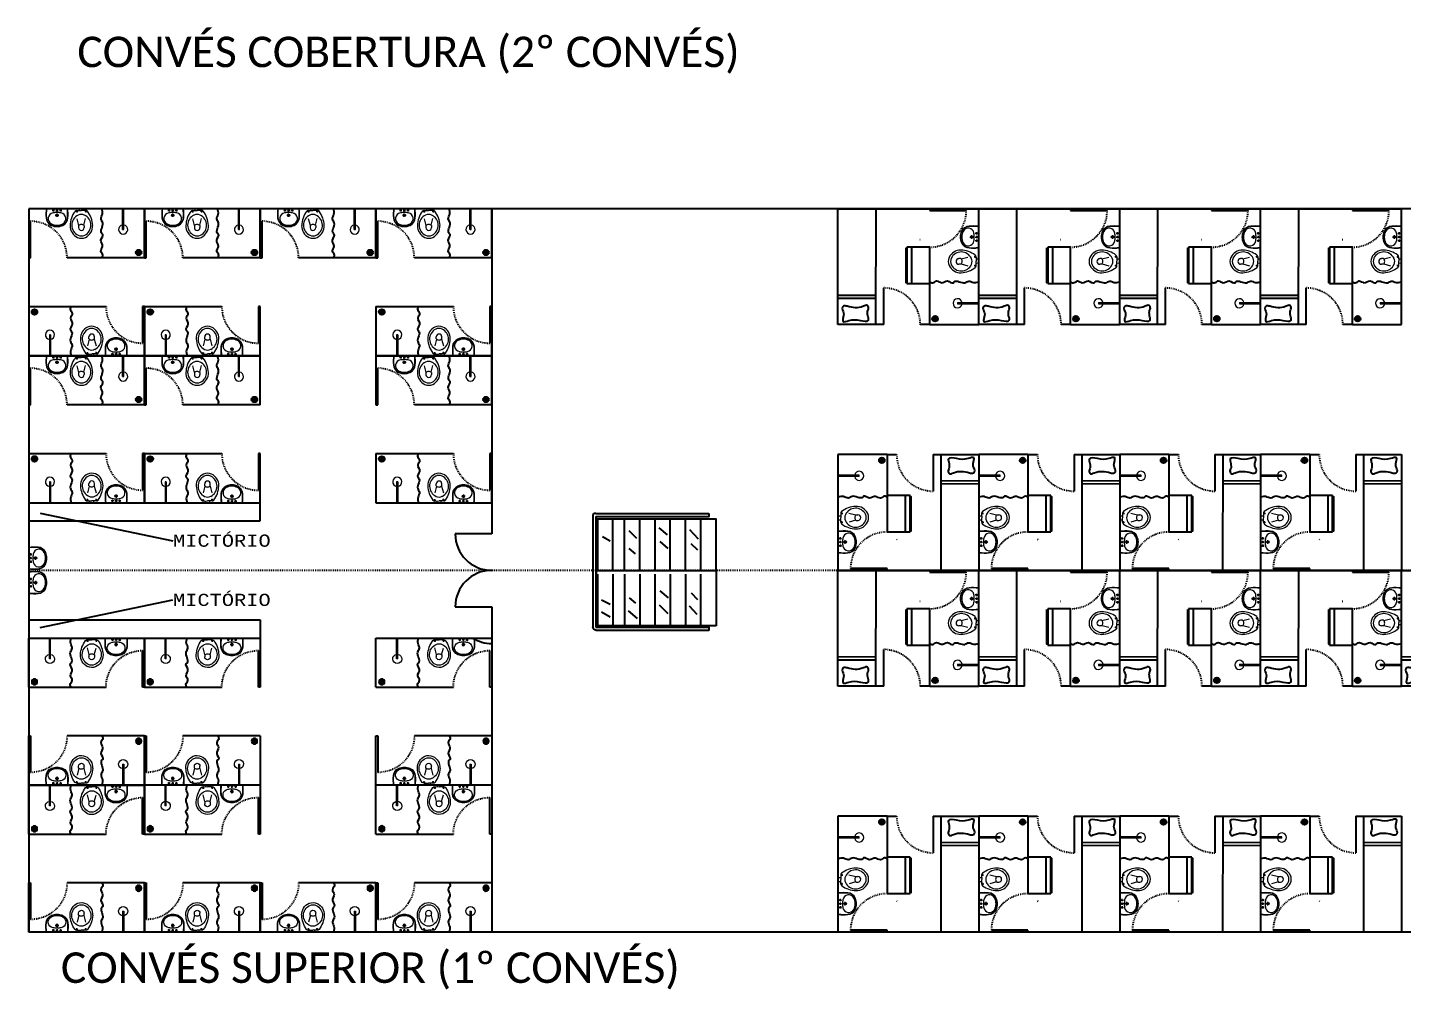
# Model space of a CAD drawing. Header units: millimetres. Extents: x 138823 to 235949, y -69097 to 9810.
# Drawn here: x 140883 to 163433, y -33796 to -18012 of the extents above; entities that cross this region are included whole.
import ezdxf

# ---------------------------------------------------------------- set-up
doc = ezdxf.new("R2010")
doc.units = ezdxf.units.MM
doc.linetypes.add('ACAD_ISO03W100', pattern=[30, 12, -18])
for name, color, linetype in [('0 CASCO', 7, 'Continuous'), ('1 PORAO', 6, 'ACAD_ISO03W100'), ('10 REFERENCIAS', 230, 'Continuous'), ('2 LINHA DE CENTRO', 1, 'ACAD_ISO03W100'), ('29 TEXTO', 52, 'Continuous'), ('90 SUITE', 7, 'Continuous'), ('91 ESCADA', 7, 'Continuous'), ('BUTTOCKS', 30, 'Continuous')]:
    doc.layers.add(name, color=color, linetype=linetype)
doc.styles.add('Fonte', font='calibril.ttf', dxfattribs={"height": 500})
doc.styles.add('LEAD', font='cour.ttf', dxfattribs={"height": 200})
doc.styles.get("Standard").update_dxf_attribs({"font": 'arial.ttf'})
doc.dimstyles.new('Cota', dxfattribs={"dimtxt": 300, "dimasz": 0.18, "dimexe": 0.18, "dimexo": 0.0625, "dimgap": 0.1, "dimtad": 0, "dimtih": 1, "dimtoh": 1, "dimdec": 1, "dimzin": 0, "dimdsep": 46, "dimtxsty": 'Standard', "dimcen": 0.09, "dimclrd": 256, "dimclre": 256, "dimclrt": 256, "dimadec": 0, "dimazin": 0, "dimtfac": 1, "dimtdec": 1, "dimtofl": 0, "dimtmove": 0, "dimatfit": 3, "dimfxl": 1, "dimtfillclr": 256, "dimtolj": 1, "dimtzin": 0, "dimlwd": -1, "dimlwe": -1, "dimarcsym": 0})

# ---------------------------------------------------------------- blocks, each defined once
blk = doc.blocks.new('CABHAND')
at = {"const_width": 0.125, "elevation": -0.19}
for points in [[(-1, -0.5), (-1, 0)], [(1, -0.5), (1, 0)], [(-1.5, -0.5), (1.5, -0.5)]]:
    blk.add_lwpolyline(points, dxfattribs=at)
blk = doc.blocks.new('CABDRAW')
at = {"extrusion": (-1.83772e-16, -1, 0)}
for p, q in [((1, 0), (0, 0)), ((0, 0, 1), (1, 0, 1)), ((0, 0), (0, 0, 1)), ((1, 0, 1), (1, 0))]:
    blk.add_line(p, q, dxfattribs=at)
for points in [[(0, 0, 1), (1, 0, 1), (1, 0), (0, 0)], [(0, -1, 1), (1, -1, 1), (1, -1), (0, -1)]]:
    blk.add_3dface(points)
blk = doc.blocks.new('Suite')
at = {"layer": '90 SUITE'}
for p, q in [((123521, -37589), (123521, -35689)), ((123521, -35689), (125833, -35689)), ((124140, -35689), (124137, -37589)), ((125027, -35689), (125027, -35719)), ((125027, -35719), (125627, -35719)), ((125833, -37589), (125833, -35689)), ((124727, -36319), (124651, -36319)), ((124651, -36319), (124651, -36916)), ((124727, -36319), (124727, -36916, 379)), ((125027, -36319), (124727, -36319)), ((125027, -37589), (125027, -36319)), ((124651, -36916), (125027, -36916)), ((124138, -37112), (123522, -37110)), ((124137, -37162), (123522, -37160)), ((124271, -37589), (124271, -36989)), ((124271, -37589), (123521, -37589)), ((124137, -37589), (123521, -37589)), ((125027, -37589), (124871, -37589)), ((125027, -37589), (125833, -37589))]:
    blk.add_line(p, q, dxfattribs=at)
at = {"layer": '90 SUITE', "lineweight": 5}
for p, q in [((125794, -36074), (125794, -36113)), ((125794, -36113), (125794, -36074)), ((125686, -36153), (125743, -36153)), ((125714, -36125), (125714, -36182)), ((125813, -36093), (125774, -36093)), ((125813, -36093), (125774, -36093)), ((125774, -36153), (125813, -36153)), ((125813, -36213), (125774, -36213)), ((125794, -36134), (125794, -36173)), ((125794, -36194), (125794, -36233)), ((125537, -36508), (125504, -36508)), ((125541, -36512), (125652, -36482)), ((125784, -36479), (125754, -36479)), ((125769, -36463), (125769, -36494)), ((125786, -36477), (125787, -36551)), ((125815, -36518), (125787, -36518)), ((125538, -36599), (125505, -36599)), ((125542, -36595), (125653, -36623)), ((125786, -36624), (125755, -36624)), ((125771, -36639), (125770, -36609)), ((125788, -36625), (125787, -36551)), ((125816, -36584), (125787, -36585)), ((125484, -37230), (125827, -37230)), ((125484, -37230), (125484, -37250)), ((125484, -37250), (125827, -37250))]:
    blk.add_line(p, q, dxfattribs=at)
at = {"layer": '90 SUITE', "color": 177, "true_color": 0x293189}
blk.add_line((124862, -36192), (124868, -36194), dxfattribs=at)
at = {"layer": '90 SUITE', "lineweight": 5}
for centre, radius in [((125714, -36153), 19.5), ((125714, -36153), 13.5), ((125794, -36093), 10.5), ((125794, -36093), 10.5), ((125794, -36153), 10.5), ((125794, -36213), 10.5), ((125769, -36479), 5.12), ((125770, -36624), 5.12)]:
    blk.add_circle(centre, radius, dxfattribs=at)
at = {"layer": '90 SUITE'}
for radius in [45.9, 36, 26.5, 14.8]:
    blk.add_circle((125114, -37494), radius, dxfattribs=at)
at = {"layer": '90 SUITE', "linetype": 'ACAD_ISO03W100'}
for centre, start, end in [((125027, -35719), 269.9538, 0), ((124271, -37589), 360, 90)]:
    blk.add_arc(centre, 600, start, end, dxfattribs=at)
at = {"layer": '90 SUITE', "lineweight": 5}
for centre, radius, start, end in [((125746, -36153), 219, 154.6839, 180), ((125746, -36153), 213, 154.6839, 180), ((125684, -36124), 150, 94.3712, 154.6839), ((125757, -36153), 206, 153.1453, 180), ((125684, -36124), 144, 94.3712, 154.6839), ((125658, -36103), 95.5, 9.1568, 153.1453), ((125731, -36743), 771, 83.2437, 94.3712), ((125731, -36743), 765, 82.7909, 94.3712), ((125746, -36153), 219, 180, 205.3161), ((125746, -36153), 213, 180, 205.3161), ((125684, -36183), 150, 205.3161, 265.6288), ((125757, -36153), 206, 180, 206.8547), ((125684, -36183), 144, 205.3161, 265.6288), ((125658, -36203), 95.5, 206.8547, 350.8432), ((125348, -36153), 410, 360, 9.1568), ((125348, -36153), 410, 350.8432, 360), ((125487, -36554), 157, 155.979, 205.115), ((125531, -36574), 205, 88.1356, 155.979), ((125488, -36554), 120, 154.1859, 206.9081), ((125545, -36582), 184, 25.7236, 154.1859), ((125505, -36554), 45.6, 90.547, 180.547), ((125496, -36554), 61.8, 0.547, 48.1494), ((125524, -36789), 421, 54.0168, 88.1356), ((125731, -35564), 771, 265.6288, 276.7563), ((125731, -35564), 765, 265.6288, 277.2091), ((125604, -36553), 117, 335.3704, 25.7236), ((125750, -36478), 35.8, 0.547, 54.0168), ((125531, -36534), 205, 205.115, 272.9583), ((125544, -36525), 184, 206.9081, 335.3704), ((125505, -36554), 45.6, 180.547, 270.547), ((125496, -36554), 61.8, 312.9446, 0.547), ((125520, -36318), 421, 272.9583, 307.0771), ((125752, -36625), 35.8, 307.0771, 0.547), ((125484, -37240), 75.2, 7.6465, 352.3535)]:
    blk.add_arc(centre, radius, start, end, dxfattribs=at)
at = {"layer": '90 SUITE'}
for points in [[(125027, -36889), (125070, -36907), (125138, -36874), (125216, -36902), (125319, -36874), (125412, -36904), (125427, -36889), (125602, -36903), (125666, -36876), (125743, -36899), (125827, -36889)], [(124010, -37444), (124020, -37518), (123888, -37523), (123699, -37522), (123604, -37537), (123614, -37442), (123614, -37398), (123593, -37305), (123610, -37289), (123673, -37290), (123938, -37289), (124003, -37275), (124024, -37320), (124012, -37356), (124010, -37444)]]:
    blk.add_spline(points, degree=3, dxfattribs=at)
at = {"layer": '90 SUITE', "rotation": 270}
for name, p, xscale, yscale, zscale in [('CABDRAW', (124651, -36331), 571.5, 12.7, 139.7), ('CABHAND', (124639, -36617, 229), 25.4, 25.4, 25.4)]:
    blk.add_blockref(name, p, dxfattribs=dict(at, xscale=xscale, yscale=yscale, zscale=zscale))
blk = doc.blocks.new('ESCADA')
at = {"layer": '91 ESCADA'}
for p, q in [((152281, -42166), (152281, -43998)), ((152331, -42136), (152311, -42136)), ((152331, -42136), (154181, -42136)), ((152331, -42186), (152331, -43998)), ((152331, -42186), (154181, -42186)), ((152363, -43067), (152363, -42219)), ((152613, -43067), (152613, -42219)), ((152803, -43067), (152803, -42219)), ((153053, -43067), (153053, -42219)), ((153303, -43067), (153303, -42219)), ((153509, -42484), (153373, -42368)), ((153553, -43067), (153553, -42219)), ((153803, -43067), (153803, -42219)), ((154053, -43067), (154053, -42219)), ((154303, -42219), (154303, -43067)), ((152566, -42588), (152440, -42519)), ((153003, -42543), (152881, -42417)), ((153519, -42707), (153387, -42592)), ((154018, -42557), (153875, -42403)), ((152985, -42798), (152881, -42707)), ((154004, -42738), (153899, -42634)), ((154307, -43067), (154307, -43979)), ((152367, -43979), (152367, -43131)), ((152617, -43979), (152617, -43131)), ((152807, -43979), (152807, -43131)), ((153057, -43979), (153057, -43131)), ((153307, -43979), (153307, -43131)), ((153557, -43979), (153557, -43131)), ((153807, -43979), (153807, -43131)), ((154057, -43979), (154057, -43131)), ((152988, -43607), (152884, -43516)), ((153523, -43516), (153390, -43401)), ((154007, -43548), (153902, -43443)), ((152569, -43625), (152426, -43555)), ((153013, -43855), (152870, -43733)), ((153519, -43778), (153376, -43638)), ((153997, -43792), (153871, -43652)), ((152569, -43837), (152423, -43754)), ((152331, -43998), (154181, -43998)), ((152331, -44048), (154181, -44048)), ((154307, -43979), (152347, -43979))]:
    blk.add_line(p, q, dxfattribs=at)
for points in [[(152345, -43169), (152345, -42219), (154303, -42219), (154303, -43067)], [(152349, -43067), (154307, -43067), (154307, -43979)], [(152349, -43979), (152349, -43131)]]:
    blk.add_lwpolyline(points, dxfattribs=at)
blk.add_arc((152311, -42166), 30, 90, 180, dxfattribs=at)
for points in [[(154181, -42186), (154198, -42186), (154198, -42136), (154181, -42136)], [(152331, -44048), (152307, -44048), (152281, -44022), (152281, -43998)], [(154181, -44048), (154198, -44048), (154198, -43998), (154181, -43998)]]:
    blk.add_open_spline(points, degree=3, dxfattribs=at)
blk = doc.blocks.new('VESTIARIO')
at = {"layer": '0 CASCO'}
for p, q in [((144144, -19795), (143338, -19795)), ((144144, -21695), (144144, -19795))]:
    blk.add_line(p, q, dxfattribs=at)
at = {"layer": '90 SUITE'}
for p, q in [((143338, -19795), (143338, -19825)), ((143338, -19825), (143938, -19825)), ((143338, -21695), (143338, -20425)), ((143338, -21695), (144144, -21695))]:
    blk.add_line(p, q, dxfattribs=at)
at = {"layer": '90 SUITE', "lineweight": 5}
for p, q in [((144008, -20260), (144065, -20260)), ((144036, -20231), (144036, -20288)), ((144135, -20200), (144096, -20200)), ((144135, -20200), (144096, -20200)), ((144096, -20260), (144135, -20260)), ((144116, -20180), (144116, -20219)), ((144116, -20219), (144116, -20180)), ((144116, -20240), (144116, -20279)), ((144135, -20320), (144096, -20320)), ((144116, -20300), (144116, -20339)), ((143866, -20614), (143832, -20615)), ((143867, -20706), (143833, -20706)), ((143870, -20619), (143980, -20589)), ((143871, -20702), (143982, -20729)), ((144113, -20585), (144082, -20585)), ((144114, -20730), (144083, -20731)), ((144097, -20570), (144098, -20601)), ((144099, -20746), (144099, -20715)), ((144115, -20584), (144115, -20658)), ((144144, -20624), (144115, -20624)), ((144116, -20731), (144115, -20658)), ((144144, -20691), (144116, -20691)), ((143801, -21336), (144144, -21336)), ((143801, -21336), (143801, -21356)), ((143801, -21356), (144144, -21356))]:
    blk.add_line(p, q, dxfattribs=at)
for centre, radius in [((144036, -20260), 19.5), ((144036, -20260), 13.5), ((144116, -20200), 10.5), ((144116, -20200), 10.5), ((144116, -20260), 10.5), ((144116, -20320), 10.5), ((144097, -20585), 5.12), ((144099, -20730), 5.12)]:
    blk.add_circle(centre, radius, dxfattribs=at)
at = {"layer": '90 SUITE'}
for radius in [45.9, 36, 26.5, 14.8]:
    blk.add_circle((143425, -21600), radius, dxfattribs=at)
at = {"layer": '90 SUITE', "linetype": 'ACAD_ISO03W100'}
blk.add_arc((143338, -19825), 600, 269.9538, 0, dxfattribs=at)
at = {"layer": '90 SUITE', "lineweight": 5}
for centre, radius, start, end in [((144068, -20260), 219, 154.6839, 180), ((144068, -20260), 219, 180, 205.3161), ((144068, -20260), 213, 154.6839, 180), ((144068, -20260), 213, 180, 205.3161), ((144006, -20230), 150, 94.3712, 154.6839), ((144079, -20260), 206, 153.1453, 180), ((144079, -20260), 206, 180, 206.8547), ((144006, -20230), 144, 94.3712, 154.6839), ((143980, -20210), 95.5, 9.1568, 153.1453), ((144053, -20849), 771, 83.2437, 94.3712), ((144053, -20849), 765, 83.1904, 94.3712), ((143670, -20260), 410, 360, 9.1568), ((143670, -20260), 410, 350.8432, 360), ((143860, -20680), 205, 88.1356, 155.979), ((143873, -20688), 184, 25.7236, 154.1859), ((143853, -20896), 421, 54.0168, 88.1356), ((144006, -20290), 150, 205.3161, 265.6288), ((144006, -20290), 144, 205.3161, 265.6288), ((143980, -20310), 95.5, 206.8547, 350.8432), ((144053, -19670), 771, 265.6288, 276.7563), ((144053, -19670), 765, 265.6288, 276.8096), ((143816, -20661), 157, 155.979, 205.115), ((143859, -20640), 205, 205.115, 272.9583), ((143816, -20661), 120, 154.1859, 206.9081), ((143872, -20632), 184, 206.9081, 335.3704), ((143833, -20660), 45.6, 90.547, 180.547), ((143833, -20660), 45.6, 180.547, 270.547), ((143824, -20660), 61.8, 0.547, 48.1494), ((143824, -20660), 61.8, 312.9446, 0.547), ((143933, -20659), 117, 335.3704, 25.7236), ((144079, -20584), 35.8, 0.547, 54.0168), ((144080, -20732), 35.8, 307.0771, 0.547), ((143848, -20425), 421, 272.9583, 307.0771), ((143801, -21346), 75.2, 7.6465, 352.3535)]:
    blk.add_arc(centre, radius, start, end, dxfattribs=at)
at = {"layer": '90 SUITE'}
blk.add_spline([(143338, -20995), (143381, -21014), (143449, -20981), (143526, -21009), (143629, -20981), (143723, -21010), (143738, -20995), (143912, -21010), (143977, -20982), (144054, -21005), (144144, -20995)], degree=3, dxfattribs=at)

msp = doc.modelspace()

# ---------------------------------------------------------------- linework, layer by layer
at = {"layer": '0 CASCO'}
for p, q in [((196934, -20985), (140903, -20985)), ((140903, -20985), (140903, -32853)), ((148503, -20985), (148503, -26319)), ((140903, -25809), (140903, -26109)), ((144703, -26109), (144703, -25809)), ((140903, -26109), (144703, -26109)), ((148503, -26319), (147903, -26319)), ((140903, -27730), (144703, -27730)), ((144703, -27730), (144703, -28029)), ((147903, -27519), (148503, -27519)), ((148503, -27519), (148503, -32853)), ((196934, -32853), (140903, -32853))]:
    msp.add_line(p, q, dxfattribs=at)
for centre, start, end in [((148503, -26319), 180, 270), ((148503, -27519), 90, 180), ((148503, -27519), 238.1947, 270)]:
    msp.add_arc(centre, 600, start, end, dxfattribs=at)
at = {"layer": '2 LINHA DE CENTRO'}
msp.add_line((198114, -26919), (140883, -26919), dxfattribs=at)
at = {"layer": '90 SUITE', "lineweight": 5}
for p, q in [((140917, -26658), (140956, -26658)), ((140956, -26718), (140917, -26718)), ((140917, -26778), (140956, -26778)), ((140917, -26778), (140956, -26778)), ((140936, -26678), (140936, -26639)), ((140936, -26738), (140936, -26699)), ((140936, -26798), (140936, -26759)), ((140936, -26759), (140936, -26798)), ((141044, -26718), (140987, -26718)), ((141016, -26747), (141016, -26690)), ((140936, -27041), (140936, -27080)), ((140936, -27080), (140936, -27041)), ((140917, -27060), (140956, -27060)), ((140917, -27060), (140956, -27060)), ((140956, -27120), (140917, -27120)), ((140917, -27180), (140956, -27180)), ((140936, -27101), (140936, -27140)), ((140936, -27161), (140936, -27200)), ((141044, -27120), (140987, -27120)), ((141016, -27092), (141016, -27149))]:
    msp.add_line(p, q, dxfattribs=at)
for centre, radius in [((140936, -26658), 10.5), ((140936, -26718), 10.5), ((140936, -26778), 10.5), ((140936, -26778), 10.5), ((141016, -26718), 19.5), ((141016, -26718), 13.5), ((140936, -27060), 10.5), ((140936, -27060), 10.5), ((140936, -27120), 10.5), ((140936, -27180), 10.5), ((141016, -27120), 19.5), ((141016, -27120), 13.5)]:
    msp.add_circle(centre, radius, dxfattribs=at)
for centre, radius, start, end in [((140999, -27308), 765, 85.6288, 97.2091), ((140999, -27308), 771, 85.6288, 96.7563), ((141072, -26668), 95.5, 26.8547, 170.8432), ((141047, -26688), 150, 25.3161, 85.6288), ((141047, -26688), 144, 25.3161, 85.6288), ((141382, -26718), 410, 170.8432, 180), ((141382, -26718), 410, 180, 189.1568), ((141072, -26768), 95.5, 189.1568, 333.1453), ((141047, -26748), 144, 274.3712, 334.6839), ((141047, -26748), 150, 274.3712, 334.6839), ((140973, -26718), 206, 360, 26.8547), ((140973, -26718), 206, 333.1453, 360), ((140984, -26718), 213, 360, 25.3161), ((140984, -26718), 213, 334.6839, 360), ((140984, -26718), 219, 360, 25.3161), ((140984, -26718), 219, 334.6839, 360), ((140999, -26129), 765, 262.7909, 274.3712), ((140999, -27710), 765, 85.6288, 97.2091), ((140999, -26129), 771, 263.2437, 274.3712), ((140999, -27710), 771, 85.6288, 96.7563), ((141382, -27120), 410, 170.8432, 180), ((141072, -27070), 95.5, 26.8547, 170.8432), ((141047, -27090), 150, 25.3161, 85.6288), ((141047, -27090), 144, 25.3161, 85.6288), ((140973, -27120), 206, 0, 26.8547), ((140984, -27120), 213, 0, 25.3161), ((140984, -27120), 219, 0, 25.3161), ((141382, -27120), 410, 180, 189.1568), ((141072, -27170), 95.5, 189.1568, 333.1453), ((141047, -27150), 144, 274.3712, 334.6839), ((141047, -27150), 150, 274.3712, 334.6839), ((140973, -27120), 206, 333.1453, 0), ((140984, -27120), 213, 334.6839, 0), ((140984, -27120), 219, 334.6839, 0), ((140999, -26531), 765, 262.7909, 274.3712), ((140999, -26531), 771, 263.2437, 274.3712)]:
    msp.add_arc(centre, radius, start, end, dxfattribs=at)

# ---------------------------------------------------------------- block references
at = {"layer": '0 CASCO'}
for p, rotation in [((121108, -165129), 89.99999999999999), ((123008, -165129), 89.99999999999999), ((124908, -165129), 89.99999999999999), ((126808, -165129), 89.99999999999999), ((162598, 120746), 270), ((164498, 120746), 270), ((168298, 120746), 270), ((121108, -167541), 89.99999999999999), ((123008, -167541), 89.99999999999999), ((126808, -167541), 89.99999999999999), ((162598, 118335), 270), ((164498, 118334), 270), ((168298, 118334), 270)]:
    msp.add_blockref('VESTIARIO', p, dxfattribs=dict(at, rotation=rotation))
at = {"layer": '0 CASCO', "xscale": -1}
for p, rotation in [((162598, -172173), 270), ((164498, -172173), 270), ((168298, -172173), 270), ((121108, 113703), 90), ((123008, 113703), 90), ((126808, 113703), 90), ((162598, -174585), 270), ((164498, -174584), 270), ((168298, -174584), 270), ((121108, 111291), 90), ((123008, 111291), 90), ((124908, 111291), 90), ((126808, 111291), 90)]:
    msp.add_blockref('VESTIARIO', p, dxfattribs=dict(at, rotation=rotation))
at = {"layer": '1 PORAO'}
for p in [(30664, 14703), (32976, 14703), (35288, 14703), (37600, 14703), (30664, 8770), (32976, 8770), (35288, 8770), (37600, 8770), (39912, 8770)]:
    msp.add_blockref('Suite', p, dxfattribs=at)
at = {"layer": '1 PORAO', "rotation": 180}
for p in [(280018, -62608), (282330, -62608), (284642, -62608), (286954, -62608), (280018, -68542), (282330, -68542), (284642, -68542), (286954, -68542)]:
    msp.add_blockref('Suite', p, dxfattribs=at)
at = {"layer": 'BUTTOCKS'}
msp.add_blockref('ESCADA', (-2121, 16148), dxfattribs=at)

# ---------------------------------------------------------------- texts
at = {"layer": '10 REFERENCIAS', "char_height": 200, "attachment_point": 4, "style": 'LEAD'}
for insert in [(143271, -26433), (143271, -27405)]:
    msp.add_mtext('MICTÓRIO', dxfattribs=dict(at, insert=insert))
at = {"layer": '29 TEXTO', "char_height": 500, "attachment_point": 1, "style": 'Fonte'}
for s, insert in [('CONVÉS COBERTURA (2º CONVÉS)', (141702, -18163)), ('CONVÉS SUPERIOR (1º CONVÉS)', (141432, -33188))]:
    msp.add_mtext_dynamic_manual_height_columns(s, width=12970.01, gutter_width=2500, heights=[0], dxfattribs=dict(at, insert=insert))

# ---------------------------------------------------------------- leaders
at = {"layer": '10 REFERENCIAS', "annotation_type": 0, "has_hookline": 1, "hookline_direction": 0, "text_width": 1659}
for points in [[(141091, -25979), (143270, -26433)], [(141091, -27859), (143270, -27405)]]:
    msp.add_leader(points, dimstyle='Cota', dxfattribs=at)

doc.saveas('drawing.dxf')
